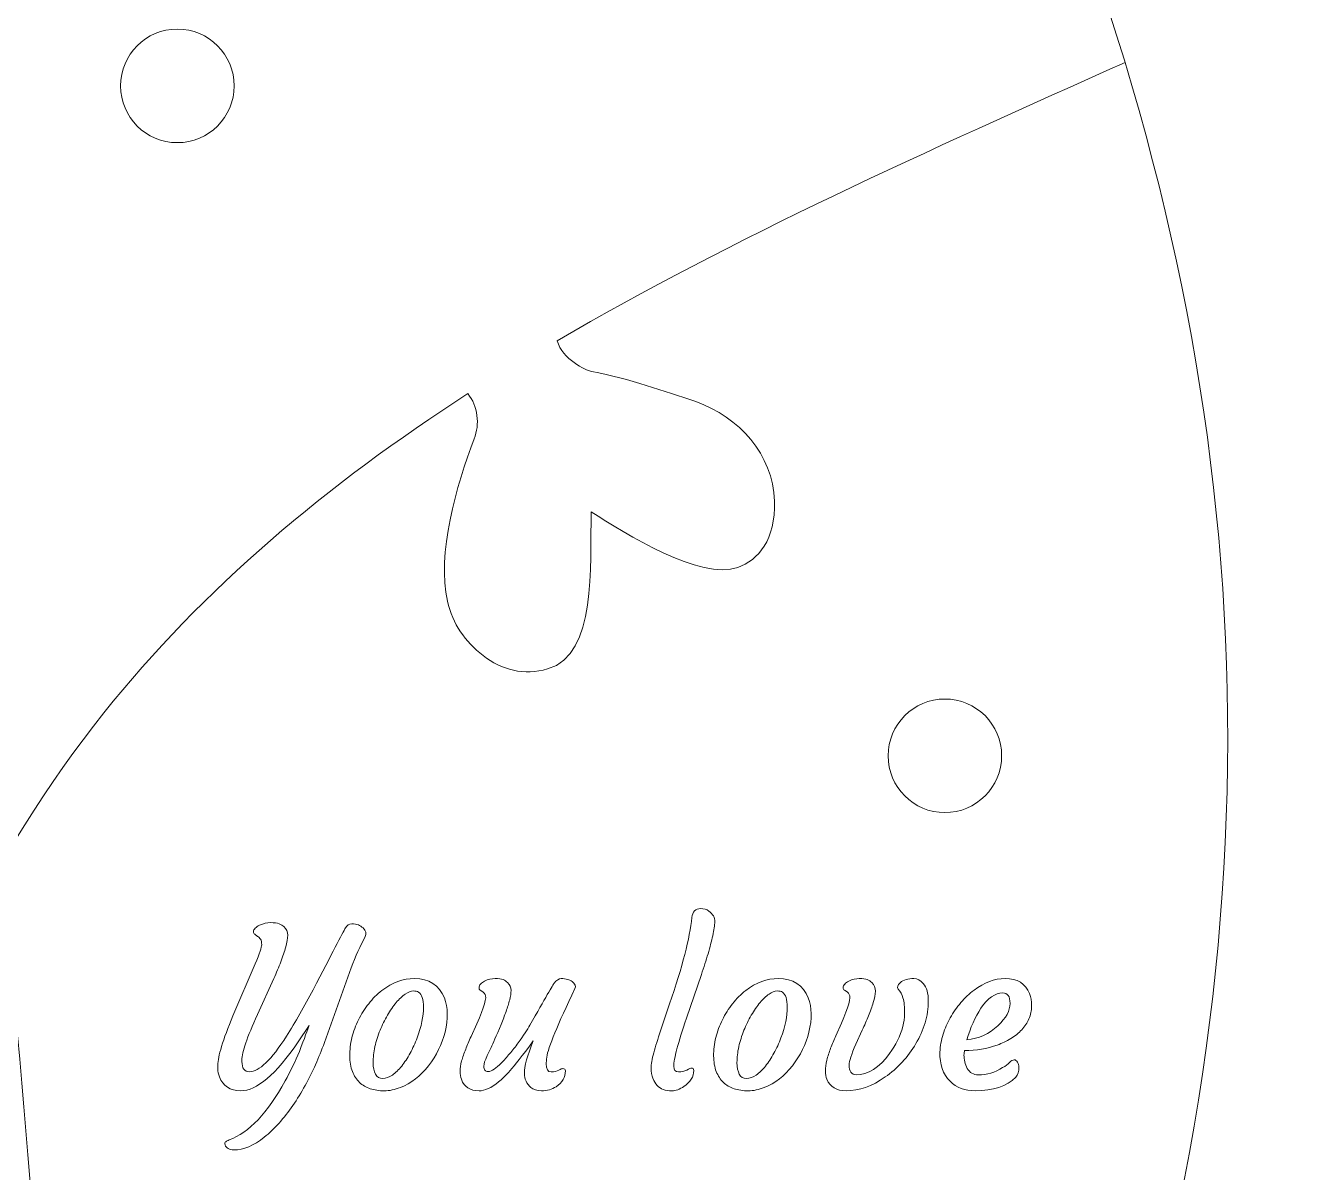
# Model space of a CAD drawing. Header units: inches. Extents: x -160 to 752, y 28 to 782.
# Drawn here: x 624.8 to 751.5, y 504.3 to 618.9 of the extents above; entities that cross this region are included whole.
import ezdxf

# ---------------------------------------------------------------- set-up
doc = ezdxf.new("R2010")
doc.units = ezdxf.units.IN
doc.header["$MEASUREMENT"] = 0
doc.layers.add('_U+0421_U+043B_U+043E_U+0439 1', color=7, linetype='Continuous')

# ---------------------------------------------------------------- blocks, each defined once
blk = doc.blocks.new('block 2')
at = {"layer": '_U+0421_U+043B_U+043E_U+0439 1', "color": 12, "lineweight": 9, "true_color": 0xe30513}
for points, knots in [([(305.09, 27.81), (184.24, 132.09), (55.29, 227.61), (-54.65, 344.61), (-130.38, 432.04), (-160.47, 554.53), (-106.38, 659.79), (-61.65, 746.82), (0.67, 769.94), (55.4, 761.15), (152.47, 745.58), (244.36, 626.03), (305, 559.17), (383.27, 640.56), (469.58, 781.89), (597.36, 753.44), (657.3, 740.1), (700.3, 699.79), (723.45, 645.65), (746.6, 591.54), (751.52, 539.49), (735.49, 482.62), (690.02, 321.27), (429.51, 136.47), (305.09, 27.81), (305.09, 27.81), (305.09, 27.81), (305.09, 27.81)], [0, 0, 0, 0, 1, 1, 1, 2, 2, 2, 3, 3, 3, 4, 4, 4, 5, 5, 5, 6, 6, 6, 7, 7, 7, 8, 8, 8, 9, 9, 9, 9]), ([(670.88, 364.34), (655.01, 380.54), (632.57, 427.43), (627.62, 477.67), (622.67, 527.9), (621.34, 580.31), (602.67, 628.66), (589.88, 661.76), (568.4, 688.48), (543.29, 712.94), (541.66, 711.85), (541.26, 708.78), (541.34, 708.11), (541.8, 704.21), (541.67, 700.71), (541.67, 697.3), (541.49, 692.71), (539.04, 688.35), (534.61, 686.78), (530.95, 685.48), (528.52, 686.5), (527.18, 688.24), (524.79, 691.33), (526.96, 699.99), (527.97, 703.86), (522.78, 702.35), (514.64, 698.89), (511.71, 703.18), (510.34, 705.19), (510.19, 707.53), (510.99, 709.72), (511.79, 711.92), (513.07, 713.55), (515.07, 714.76), (519.19, 717.24), (526.43, 717.48), (531.32, 717.21), (532.9, 717.12), (535.12, 718.53), (535.98, 719.89), (526.65, 728.66), (516.26, 737.13), (506.63, 745.69)], [0, 0, 0, 0, 1, 1, 1, 2, 2, 2, 3, 3, 3, 4, 4, 4, 5, 5, 5, 6, 6, 6, 7, 7, 7, 8, 8, 8, 9, 9, 9, 10, 10, 10, 11, 11, 11, 12, 12, 12, 13, 13, 13, 14, 14, 14, 14]), ([(640, 618.5), (643.13, 618.5), (645.67, 615.96), (645.67, 612.83), (645.67, 609.7), (643.13, 607.16), (640, 607.16), (636.87, 607.16), (634.33, 609.7), (634.33, 612.83), (634.33, 615.96), (636.87, 618.5), (640, 618.5), (640, 618.5), (640, 618.5), (640, 618.5)], [0, 0, 0, 0, 1, 1, 1, 2, 2, 2, 3, 3, 3, 4, 4, 4, 5, 5, 5, 5]), ([(734.6, 615.17), (715.07, 606.43), (695.54, 597.69), (677.91, 587.38), (678.45, 585.5), (680.71, 584.45), (681.37, 584.32), (685.22, 583.56), (688.52, 582.36), (691.76, 581.32), (696.07, 579.73), (699.46, 576.06), (699.6, 571.37), (699.72, 567.49), (698, 565.49), (695.93, 564.74), (692.26, 563.42), (684.68, 568.14), (681.31, 570.29), (681.15, 564.89), (681.95, 556.08), (676.96, 554.61), (674.63, 553.93), (672.36, 554.5), (670.52, 555.94), (668.67, 557.37), (667.5, 559.08), (666.97, 561.37), (665.87, 566.05), (667.87, 573.01), (669.63, 577.58), (670.2, 579.05), (670.01, 580.87), (668.99, 582.1), (655.04, 573.1), (642.52, 562.61), (632.67, 550.23), (610.05, 521.8), (601.03, 481.69), (582.53, 450.13), (581.07, 450.78), (580.09, 452.32), (579.94, 453.89), (579.48, 458.76), (578.17, 465.89), (575.1, 469.59), (573.61, 471.4), (571.79, 472.41), (569.51, 472.87), (567.22, 473.34), (564.93, 472.84), (563.15, 471.19), (559.34, 467.65), (563.97, 460.12), (566.24, 455.22), (562.27, 455.64), (553.38, 456.48), (550.68, 453.66), (549.16, 452.08), (548.51, 449.52), (550.34, 446.1), (552.56, 441.96), (557.24, 440.18), (561.8, 440.68), (565.17, 441.19), (568.65, 441.59), (572.44, 442.63), (573.09, 442.81), (575.4, 442.79), (576.72, 441.35), (555.97, 411.27), (524.71, 390.15), (493.44, 369.02)], [0, 0, 0, 0, 1, 1, 1, 2, 2, 2, 3, 3, 3, 4, 4, 4, 5, 5, 5, 6, 6, 6, 7, 7, 7, 8, 8, 8, 9, 9, 9, 10, 10, 10, 11, 11, 11, 12, 12, 12, 13, 13, 13, 14, 14, 14, 15, 15, 15, 16, 16, 16, 17, 17, 17, 18, 18, 18, 19, 19, 19, 20, 20, 20, 21, 21, 21, 22, 22, 22, 23, 23, 23, 24, 24, 24, 24]), ([(716.61, 551.61), (719.74, 551.61), (722.28, 549.07), (722.28, 545.94), (722.28, 542.81), (719.74, 540.27), (716.61, 540.27), (713.48, 540.27), (710.95, 542.81), (710.95, 545.94), (710.95, 549.07), (713.48, 551.61), (716.61, 551.61), (716.61, 551.61), (716.61, 551.61), (716.61, 551.61)], [0, 0, 0, 0, 1, 1, 1, 2, 2, 2, 3, 3, 3, 4, 4, 4, 5, 5, 5, 5])]:
    blk.add_open_spline(points, degree=3, knots=knots, dxfattribs=at)
at = {"layer": '_U+0421_U+043B_U+043E_U+0439 1', "lineweight": 0}
for points, knots in [([(687.89, 513.03), (687.72, 513.21), (687.57, 513.45), (687.46, 513.74), (687.35, 514.03), (687.29, 514.37), (687.29, 514.75), (687.29, 515.13), (687.38, 515.65), (687.56, 516.29), (687.73, 516.93), (687.96, 517.67), (688.23, 518.49), (688.23, 518.49), (689.13, 521.16), (689.13, 521.16), (690.41, 524.88), (691.15, 527.75), (691.35, 529.78), (691.41, 530.38), (691.71, 530.68), (692.23, 530.68), (692.56, 530.68), (692.83, 530.6), (693.04, 530.44), (693.46, 530.13), (693.66, 529.78), (693.64, 529.39), (693.63, 529.01), (693.56, 528.54), (693.44, 527.98), (693.32, 527.43), (693.16, 526.82), (692.97, 526.17), (692.78, 525.52), (692.55, 524.83), (692.31, 524.1), (692.31, 524.1), (690.82, 519.74), (690.82, 519.74), (689.97, 517.27), (689.55, 515.67), (689.55, 514.95), (689.55, 514.56), (689.71, 514.37), (690.02, 514.37), (690.32, 514.37), (690.59, 514.43), (690.84, 514.56), (691.09, 514.69), (691.25, 514.76), (691.32, 514.76), (691.47, 514.76), (691.54, 514.68), (691.54, 514.53), (691.54, 513.9), (691.22, 513.36), (690.57, 512.93), (690.13, 512.64), (689.73, 512.49), (689.37, 512.49), (689.01, 512.49), (688.72, 512.53), (688.5, 512.62), (688.27, 512.71), (688.07, 512.84), (687.89, 513.03), (687.89, 513.03), (687.89, 513.03), (687.89, 513.03)], [0, 0, 0, 0, 1, 1, 1, 2, 2, 2, 3, 3, 3, 4, 4, 4, 5, 5, 5, 6, 6, 6, 7, 7, 7, 8, 8, 8, 9, 9, 9, 10, 10, 10, 11, 11, 11, 12, 12, 12, 13, 13, 13, 14, 14, 14, 15, 15, 15, 16, 16, 16, 17, 17, 17, 18, 18, 18, 19, 19, 19, 20, 20, 20, 21, 21, 21, 22, 22, 22, 23, 23, 23, 23]), ([(646.44, 515.42), (646.44, 514.74), (646.7, 514.4), (647.21, 514.4), (648.16, 514.4), (649.38, 515.58), (650.89, 517.95), (651.34, 518.65), (651.79, 519.39), (652.24, 520.17), (652.24, 520.17), (653.55, 522.57), (653.55, 522.57), (655.42, 526.2), (656.5, 528.26), (656.79, 528.77), (656.93, 529.03), (657.14, 529.16), (657.4, 529.16), (657.66, 529.16), (657.89, 529.12), (658.07, 529.05), (658.24, 528.97), (658.4, 528.87), (658.53, 528.75), (658.83, 528.46), (658.9, 528.18), (658.75, 527.89), (658.25, 526.96), (657.78, 525.92), (657.36, 524.77), (657.36, 524.77), (654.68, 517.3), (654.68, 517.3), (654.39, 516.54), (654.1, 515.81), (653.79, 515.1), (653.48, 514.4), (653.13, 513.7), (652.75, 513.01), (652.37, 512.31), (651.96, 511.65), (651.52, 511.02), (651.09, 510.39), (650.63, 509.81), (650.15, 509.27), (649.67, 508.73), (649.18, 508.26), (648.68, 507.86), (647.62, 507.02), (646.6, 506.59), (645.62, 506.59), (645.44, 506.59), (645.26, 506.64), (645.08, 506.73), (644.9, 506.81), (644.79, 506.93), (644.76, 507.09), (644.72, 507.25), (644.75, 507.35), (644.83, 507.41), (644.92, 507.47), (645.03, 507.52), (645.17, 507.58), (647.15, 508.32), (649.01, 510.28), (650.76, 513.48), (651.28, 514.42), (651.75, 515.41), (652.19, 516.43), (652.69, 517.75), (653.01, 518.62), (653.15, 519.02), (653.15, 519.02), (652.07, 517.37), (652.07, 517.37), (649.82, 514.12), (647.91, 512.49), (646.33, 512.49), (645.27, 512.49), (644.56, 512.96), (644.2, 513.89), (644.09, 514.18), (644.04, 514.43), (644.04, 514.64), (644.04, 514.64), (644.04, 515.05), (644.04, 515.05), (644.04, 515.91), (644.54, 517.56), (645.55, 519.98), (645.55, 519.98), (647.78, 525.17), (647.78, 525.17), (648.21, 526.21), (648.42, 526.84), (648.42, 527.08), (648.42, 527.32), (648.38, 527.5), (648.3, 527.63), (648.21, 527.75), (648.11, 527.84), (648.01, 527.91), (648.01, 527.91), (647.72, 528.13), (647.72, 528.13), (647.63, 528.19), (647.59, 528.27), (647.59, 528.39), (647.59, 528.5), (647.65, 528.61), (647.76, 528.73), (647.87, 528.84), (648.02, 528.94), (648.21, 529.03), (648.58, 529.19), (648.95, 529.28), (649.31, 529.28), (649.67, 529.28), (649.95, 529.24), (650.15, 529.16), (650.34, 529.09), (650.5, 528.99), (650.63, 528.88), (650.88, 528.64), (651.01, 528.36), (651.01, 528.02), (651.01, 527.7), (650.95, 527.3), (650.82, 526.85), (650.69, 526.4), (650.53, 525.91), (650.33, 525.38), (650.12, 524.84), (649.89, 524.28), (649.63, 523.69), (649.63, 523.69), (648, 520.11), (648, 520.11), (646.96, 517.83), (646.44, 516.32), (646.44, 515.58), (646.44, 515.58), (646.44, 515.42), (646.44, 515.42), (646.44, 515.42), (646.44, 515.42), (646.44, 515.42)], [0, 0, 0, 0, 1, 1, 1, 2, 2, 2, 3, 3, 3, 4, 4, 4, 5, 5, 5, 6, 6, 6, 7, 7, 7, 8, 8, 8, 9, 9, 9, 10, 10, 10, 11, 11, 11, 12, 12, 12, 13, 13, 13, 14, 14, 14, 15, 15, 15, 16, 16, 16, 17, 17, 17, 18, 18, 18, 19, 19, 19, 20, 20, 20, 21, 21, 21, 22, 22, 22, 23, 23, 23, 24, 24, 24, 25, 25, 25, 26, 26, 26, 27, 27, 27, 28, 28, 28, 29, 29, 29, 30, 30, 30, 31, 31, 31, 32, 32, 32, 33, 33, 33, 34, 34, 34, 35, 35, 35, 36, 36, 36, 37, 37, 37, 38, 38, 38, 39, 39, 39, 40, 40, 40, 41, 41, 41, 42, 42, 42, 43, 43, 43, 44, 44, 44, 45, 45, 45, 46, 46, 46, 47, 47, 47, 48, 48, 48, 49, 49, 49, 49]), ([(658.18, 513.33), (657.88, 513.61), (657.65, 513.98), (657.47, 514.42), (657.3, 514.86), (657.21, 515.38), (657.21, 515.98), (657.2, 516.58), (657.27, 517.19), (657.43, 517.8), (657.58, 518.42), (657.8, 519.01), (658.08, 519.58), (658.36, 520.15), (658.7, 520.69), (659.1, 521.19), (659.49, 521.69), (659.93, 522.13), (660.41, 522.5), (661.46, 523.3), (662.54, 523.7), (663.66, 523.7), (665.13, 523.7), (666.13, 523.05), (666.65, 521.76), (667.02, 520.82), (667.04, 519.69), (666.72, 518.36), (666.41, 517.14), (665.87, 516.02), (665.06, 514.99), (664.27, 513.97), (663.34, 513.24), (662.26, 512.82), (661.71, 512.6), (661.18, 512.49), (660.65, 512.49), (660.13, 512.49), (659.66, 512.56), (659.25, 512.7), (658.84, 512.83), (658.48, 513.04), (658.18, 513.33), (658.18, 513.33), (658.18, 513.33), (658.18, 513.33)], [0, 0, 0, 0, 1, 1, 1, 2, 2, 2, 3, 3, 3, 4, 4, 4, 5, 5, 5, 6, 6, 6, 7, 7, 7, 8, 8, 8, 9, 9, 9, 10, 10, 10, 11, 11, 11, 12, 12, 12, 13, 13, 13, 14, 14, 14, 15, 15, 15, 15]), ([(678.48, 514.71), (678.64, 514.71), (678.73, 514.63), (678.73, 514.47), (678.73, 513.84), (678.42, 513.32), (677.81, 512.9), (677.39, 512.63), (676.91, 512.49), (676.35, 512.49), (675.89, 512.49), (675.54, 512.6), (675.29, 512.82), (674.86, 513.2), (674.64, 513.67), (674.64, 514.23), (674.64, 514.94), (674.94, 516.02), (675.53, 517.48), (674.43, 515.99), (673.66, 515.01), (673.22, 514.51), (672.77, 514.02), (672.39, 513.64), (672.06, 513.37), (671.34, 512.79), (670.69, 512.49), (670.12, 512.49), (669.23, 512.49), (668.64, 512.87), (668.35, 513.64), (668.26, 513.88), (668.22, 514.14), (668.22, 514.45), (668.22, 514.75), (668.27, 515.09), (668.37, 515.47), (668.48, 515.84), (668.61, 516.23), (668.78, 516.64), (668.94, 517.05), (669.12, 517.47), (669.31, 517.9), (669.31, 517.9), (669.89, 519.18), (669.89, 519.18), (670.64, 520.84), (670.91, 521.82), (670.72, 522.12), (670.63, 522.26), (670.47, 522.4), (670.23, 522.53), (670.15, 522.58), (670.11, 522.67), (670.11, 522.79), (670.11, 522.92), (670.16, 523.04), (670.26, 523.15), (670.37, 523.27), (670.5, 523.37), (670.66, 523.45), (671.01, 523.62), (671.36, 523.7), (671.72, 523.7), (672.06, 523.7), (672.33, 523.66), (672.51, 523.59), (672.7, 523.51), (672.84, 523.42), (672.96, 523.3), (673.19, 523.06), (673.31, 522.81), (673.31, 522.52), (673.31, 522.23), (673.27, 521.91), (673.17, 521.56), (673.08, 521.21), (672.96, 520.82), (672.81, 520.41), (672.66, 519.99), (672.49, 519.56), (672.32, 519.12), (671.82, 517.96), (671.49, 517.2), (671.32, 516.82), (671.32, 516.82), (670.92, 516), (670.92, 516), (670.7, 515.51), (670.59, 515.16), (670.59, 514.96), (670.59, 514.76), (670.62, 514.62), (670.68, 514.54), (670.75, 514.45), (670.87, 514.41), (671.03, 514.41), (671.2, 514.41), (671.4, 514.49), (671.62, 514.65), (671.84, 514.81), (672.08, 515.02), (672.35, 515.28), (672.61, 515.55), (672.89, 515.85), (673.17, 516.2), (673.46, 516.55), (673.74, 516.9), (674.01, 517.27), (674.54, 518.01), (674.94, 518.59), (675.19, 519.04), (676.7, 521.71), (677.51, 523.12), (677.61, 523.24), (677.84, 523.54), (678.08, 523.7), (678.32, 523.7), (678.55, 523.7), (678.77, 523.67), (678.94, 523.62), (679.12, 523.57), (679.27, 523.49), (679.4, 523.39), (679.7, 523.17), (679.8, 522.94), (679.69, 522.72), (677.95, 519.09), (677.01, 516.8), (676.87, 515.86), (676.84, 515.54), (676.82, 515.32), (676.82, 515.2), (676.82, 514.65), (676.98, 514.38), (677.31, 514.38), (677.62, 514.38), (677.87, 514.44), (678.07, 514.55), (678.27, 514.66), (678.41, 514.71), (678.48, 514.71), (678.48, 514.71), (678.48, 514.71), (678.48, 514.71)], [0, 0, 0, 0, 1, 1, 1, 2, 2, 2, 3, 3, 3, 4, 4, 4, 5, 5, 5, 6, 6, 6, 7, 7, 7, 8, 8, 8, 9, 9, 9, 10, 10, 10, 11, 11, 11, 12, 12, 12, 13, 13, 13, 14, 14, 14, 15, 15, 15, 16, 16, 16, 17, 17, 17, 18, 18, 18, 19, 19, 19, 20, 20, 20, 21, 21, 21, 22, 22, 22, 23, 23, 23, 24, 24, 24, 25, 25, 25, 26, 26, 26, 27, 27, 27, 28, 28, 28, 29, 29, 29, 30, 30, 30, 31, 31, 31, 32, 32, 32, 33, 33, 33, 34, 34, 34, 35, 35, 35, 36, 36, 36, 37, 37, 37, 38, 38, 38, 39, 39, 39, 40, 40, 40, 41, 41, 41, 42, 42, 42, 43, 43, 43, 44, 44, 44, 45, 45, 45, 46, 46, 46, 47, 47, 47, 48, 48, 48, 48]), ([(694.5, 513.33), (694.2, 513.61), (693.97, 513.98), (693.79, 514.42), (693.62, 514.86), (693.53, 515.38), (693.53, 515.98), (693.52, 516.58), (693.59, 517.19), (693.75, 517.8), (693.9, 518.42), (694.12, 519.01), (694.4, 519.58), (694.68, 520.15), (695.02, 520.69), (695.42, 521.19), (695.82, 521.69), (696.25, 522.13), (696.73, 522.5), (697.78, 523.3), (698.86, 523.7), (699.98, 523.7), (701.46, 523.7), (702.45, 523.05), (702.97, 521.76), (703.34, 520.82), (703.37, 519.69), (703.04, 518.36), (702.74, 517.14), (702.19, 516.02), (701.39, 514.99), (700.59, 513.97), (699.66, 513.24), (698.58, 512.82), (698.03, 512.6), (697.5, 512.49), (696.98, 512.49), (696.45, 512.49), (695.98, 512.56), (695.57, 512.7), (695.16, 512.83), (694.8, 513.04), (694.5, 513.33), (694.5, 513.33), (694.5, 513.33), (694.5, 513.33)], [0, 0, 0, 0, 1, 1, 1, 2, 2, 2, 3, 3, 3, 4, 4, 4, 5, 5, 5, 6, 6, 6, 7, 7, 7, 8, 8, 8, 9, 9, 9, 10, 10, 10, 11, 11, 11, 12, 12, 12, 13, 13, 13, 14, 14, 14, 15, 15, 15, 15]), ([(704.84, 513.64), (704.73, 513.88), (704.68, 514.16), (704.68, 514.48), (704.68, 514.8), (704.73, 515.15), (704.83, 515.54), (704.93, 515.93), (705.06, 516.33), (705.21, 516.74), (705.37, 517.15), (705.55, 517.56), (705.74, 517.98), (705.74, 517.98), (706.29, 519.23), (706.29, 519.23), (707, 520.87), (707.26, 521.83), (707.07, 522.12), (706.99, 522.26), (706.82, 522.4), (706.58, 522.53), (706.5, 522.58), (706.46, 522.67), (706.46, 522.79), (706.46, 522.92), (706.51, 523.04), (706.62, 523.15), (706.72, 523.27), (706.85, 523.37), (707.03, 523.45), (707.37, 523.62), (707.72, 523.7), (708.07, 523.7), (708.42, 523.7), (708.68, 523.66), (708.87, 523.59), (709.05, 523.51), (709.2, 523.42), (709.32, 523.3), (709.55, 523.06), (709.67, 522.78), (709.67, 522.44), (709.67, 522.11), (709.6, 521.73), (709.47, 521.31), (709.34, 520.89), (709.18, 520.44), (708.99, 519.98), (708.8, 519.51), (708.59, 519.04), (708.36, 518.55), (708.36, 518.55), (707.73, 517.15), (707.73, 517.15), (707.28, 516.11), (707.05, 515.43), (707.05, 515.09), (707.05, 514.43), (707.28, 514.1), (707.75, 514.1), (708.94, 514.1), (710.06, 514.81), (711.1, 516.22), (711.71, 517.05), (712.15, 517.94), (712.41, 518.91), (712.53, 519.36), (712.59, 519.78), (712.59, 520.15), (712.59, 520.53), (712.58, 520.84), (712.56, 521.09), (712.53, 521.34), (712.49, 521.56), (712.43, 521.76), (712.34, 522.1), (712.18, 522.4), (711.96, 522.65), (711.81, 522.83), (711.88, 523.05), (712.17, 523.3), (712.48, 523.57), (712.93, 523.7), (713.51, 523.7), (713.86, 523.7), (714.18, 523.53), (714.45, 523.2), (714.79, 522.79), (714.96, 522.22), (714.96, 521.47), (714.96, 520.73), (714.85, 519.99), (714.63, 519.28), (714.41, 518.56), (714.11, 517.87), (713.72, 517.2), (713.33, 516.55), (712.88, 515.93), (712.35, 515.36), (711.83, 514.79), (711.26, 514.29), (710.65, 513.87), (709.35, 512.95), (708.05, 512.49), (706.75, 512.49), (705.81, 512.49), (705.17, 512.87), (704.84, 513.64), (704.84, 513.64), (704.84, 513.64), (704.84, 513.64)], [0, 0, 0, 0, 1, 1, 1, 2, 2, 2, 3, 3, 3, 4, 4, 4, 5, 5, 5, 6, 6, 6, 7, 7, 7, 8, 8, 8, 9, 9, 9, 10, 10, 10, 11, 11, 11, 12, 12, 12, 13, 13, 13, 14, 14, 14, 15, 15, 15, 16, 16, 16, 17, 17, 17, 18, 18, 18, 19, 19, 19, 20, 20, 20, 21, 21, 21, 22, 22, 22, 23, 23, 23, 24, 24, 24, 25, 25, 25, 26, 26, 26, 27, 27, 27, 28, 28, 28, 29, 29, 29, 30, 30, 30, 31, 31, 31, 32, 32, 32, 33, 33, 33, 34, 34, 34, 35, 35, 35, 36, 36, 36, 37, 37, 37, 37]), ([(716.12, 516.35), (716.15, 516.97), (716.25, 517.57), (716.43, 518.14), (716.61, 518.71), (716.85, 519.26), (717.15, 519.79), (717.45, 520.32), (717.8, 520.83), (718.21, 521.3), (718.61, 521.78), (719.05, 522.19), (719.52, 522.55), (720.54, 523.32), (721.57, 523.7), (722.62, 523.7), (723.84, 523.7), (724.66, 523.2), (725.06, 522.19), (725.21, 521.84), (725.27, 521.44), (725.27, 520.97), (725.26, 520.5), (725.17, 520.07), (725, 519.67), (724.83, 519.28), (724.59, 518.91), (724.29, 518.59), (723.98, 518.26), (723.62, 517.97), (723.2, 517.71), (722.78, 517.46), (722.33, 517.24), (721.84, 517.06), (720.82, 516.7), (719.74, 516.52), (718.58, 516.5), (718.55, 516.4), (718.53, 516.25), (718.52, 516.05), (718.52, 515.85), (718.53, 515.63), (718.59, 515.38), (718.64, 515.14), (718.72, 514.92), (718.84, 514.72), (719.1, 514.29), (719.47, 514.08), (719.96, 514.08), (720.79, 514.08), (721.6, 514.32), (722.38, 514.81), (722.66, 514.97), (722.89, 515.14), (723.06, 515.32), (723.24, 515.5), (723.39, 515.58), (723.52, 515.58), (723.65, 515.58), (723.76, 515.51), (723.86, 515.35), (723.95, 515.2), (724, 515.02), (724, 514.83), (724, 514.45), (723.89, 514.12), (723.68, 513.84), (722.78, 512.94), (721.44, 512.49), (719.66, 512.49), (718.61, 512.49), (717.76, 512.81), (717.13, 513.44), (716.41, 514.15), (716.08, 515.13), (716.12, 516.35), (716.12, 516.35), (716.12, 516.35), (716.12, 516.35)], [0, 0, 0, 0, 1, 1, 1, 2, 2, 2, 3, 3, 3, 4, 4, 4, 5, 5, 5, 6, 6, 6, 7, 7, 7, 8, 8, 8, 9, 9, 9, 10, 10, 10, 11, 11, 11, 12, 12, 12, 13, 13, 13, 14, 14, 14, 15, 15, 15, 16, 16, 16, 17, 17, 17, 18, 18, 18, 19, 19, 19, 20, 20, 20, 21, 21, 21, 22, 22, 22, 23, 23, 23, 24, 24, 24, 25, 25, 25, 26, 26, 26, 26]), ([(660.23, 518.53), (660.01, 518), (659.85, 517.46), (659.72, 516.9), (659.6, 516.34), (659.54, 515.81), (659.54, 515.32), (659.55, 514.82), (659.63, 514.43), (659.77, 514.15), (659.92, 513.87), (660.16, 513.73), (660.49, 513.73), (660.82, 513.73), (661.14, 513.84), (661.46, 514.06), (661.77, 514.29), (662.09, 514.59), (662.39, 514.96), (662.69, 515.33), (662.97, 515.76), (663.23, 516.25), (663.5, 516.73), (663.73, 517.24), (663.93, 517.77), (664.37, 518.92), (664.57, 519.94), (664.56, 520.84), (664.56, 521.62), (664.4, 522.12), (664.08, 522.34), (663.95, 522.42), (663.77, 522.46), (663.54, 522.46), (663.3, 522.46), (663.04, 522.36), (662.74, 522.15), (662.44, 521.94), (662.14, 521.66), (661.84, 521.3), (661.54, 520.94), (661.25, 520.52), (660.97, 520.04), (660.69, 519.56), (660.45, 519.06), (660.23, 518.53), (660.23, 518.53), (660.23, 518.53), (660.23, 518.53)], [0, 0, 0, 0, 1, 1, 1, 2, 2, 2, 3, 3, 3, 4, 4, 4, 5, 5, 5, 6, 6, 6, 7, 7, 7, 8, 8, 8, 9, 9, 9, 10, 10, 10, 11, 11, 11, 12, 12, 12, 13, 13, 13, 14, 14, 14, 15, 15, 15, 16, 16, 16, 16]), ([(696.55, 518.53), (696.33, 518), (696.17, 517.46), (696.04, 516.9), (695.92, 516.34), (695.86, 515.81), (695.86, 515.32), (695.87, 514.82), (695.95, 514.43), (696.09, 514.15), (696.24, 513.87), (696.48, 513.73), (696.81, 513.73), (697.14, 513.73), (697.46, 513.84), (697.78, 514.06), (698.1, 514.29), (698.41, 514.59), (698.71, 514.96), (699.01, 515.33), (699.29, 515.76), (699.55, 516.25), (699.82, 516.73), (700.05, 517.24), (700.25, 517.77), (700.69, 518.92), (700.9, 519.94), (700.88, 520.84), (700.88, 521.62), (700.72, 522.12), (700.4, 522.34), (700.27, 522.42), (700.09, 522.46), (699.86, 522.46), (699.63, 522.46), (699.36, 522.36), (699.06, 522.15), (698.76, 521.94), (698.46, 521.66), (698.16, 521.3), (697.86, 520.94), (697.57, 520.52), (697.29, 520.04), (697.01, 519.56), (696.77, 519.06), (696.55, 518.53), (696.55, 518.53), (696.55, 518.53), (696.55, 518.53)], [0, 0, 0, 0, 1, 1, 1, 2, 2, 2, 3, 3, 3, 4, 4, 4, 5, 5, 5, 6, 6, 6, 7, 7, 7, 8, 8, 8, 9, 9, 9, 10, 10, 10, 11, 11, 11, 12, 12, 12, 13, 13, 13, 14, 14, 14, 15, 15, 15, 16, 16, 16, 16]), ([(722.38, 522.27), (721.63, 522.27), (720.91, 521.76), (720.21, 520.73), (719.63, 519.84), (719.16, 518.79), (718.8, 517.57), (720, 517.7), (721.03, 518.17), (721.91, 518.99), (722.72, 519.76), (723.12, 520.5), (723.12, 521.21), (723.12, 521.92), (722.88, 522.27), (722.38, 522.27), (722.38, 522.27), (722.38, 522.27), (722.38, 522.27)], [0, 0, 0, 0, 1, 1, 1, 2, 2, 2, 3, 3, 3, 4, 4, 4, 5, 5, 5, 6, 6, 6, 6])]:
    blk.add_open_spline(points, degree=3, knots=knots, dxfattribs=at)

msp = doc.modelspace()

# ---------------------------------------------------------------- block references
at = {"layer": '_U+0421_U+043B_U+043E_U+0439 1'}
msp.add_blockref('block 2', (0, 0), dxfattribs=at)

doc.saveas('drawing.dxf')
